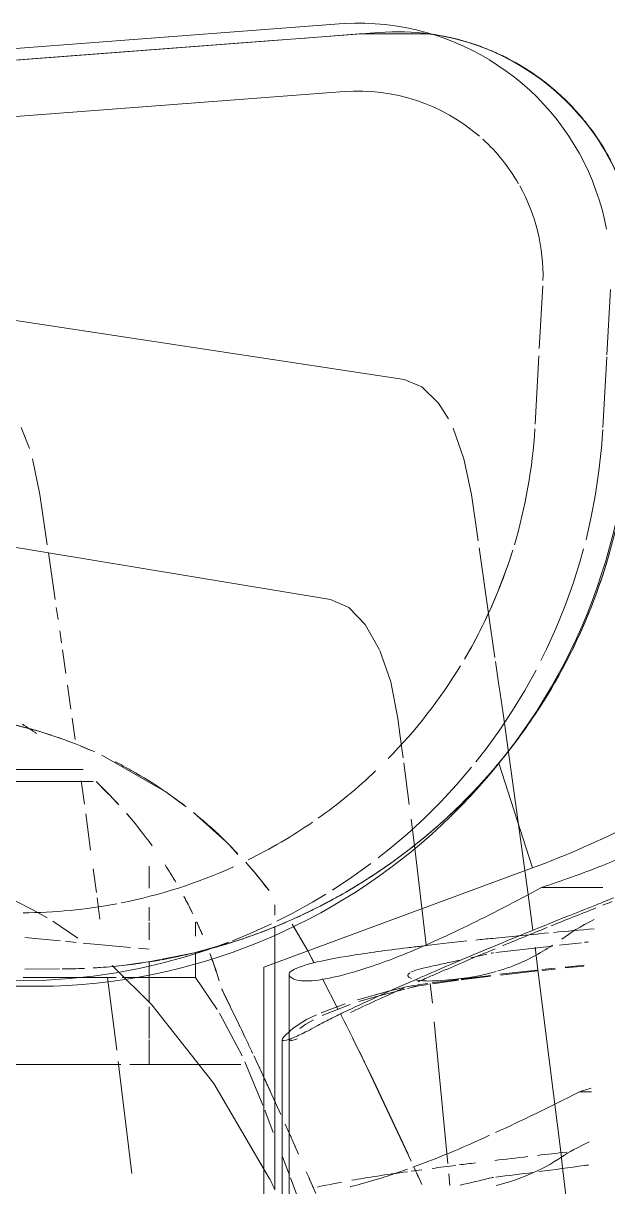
# Model space of a CAD drawing. Header units: inches. Extents: x -1221 to 179, y -822 to 880.
# Drawn here: x 81.06 to 83.71, y -344.28 to -339 of the extents above; entities that cross this region are included whole.
import ezdxf

# ---------------------------------------------------------------- set-up
doc = ezdxf.new("R2010")
doc.units = ezdxf.units.IN
doc.header["$MEASUREMENT"] = 0
doc.layers.add('X1$0$I-FURN', color=30, linetype='Continuous', lineweight=9)

# ---------------------------------------------------------------- blocks, each defined once
blk = doc.blocks.new('X1$0$Allsteel Seating Acuity Work-Conference Chair1 - Fully Adj_ Arms_ Mesh Back-V34-FIRST FLOOR POWER _ SIGNAL')
at = {"layer": 'X1$0$I-FURN'}
for p, q in [((-11.2, 5.7693), (-11.496, 5.7856)), ((-10.8706, 5.7511), (-11.1904, 5.7687)), ((-6.6497, 5.6673), (-7.5125, 5.5684)), ((-7.5713, 5.5613), (-8.409, 5.4567)), ((-7.5125, 5.5684), (-7.5713, 5.5613)), ((-12.3688, 5.4522), (-12.4005, 5.4191)), ((-11.5129, 5.4784), (-11.2286, 5.4627)), ((-11.2286, 5.4627), (-11.5129, 5.4784)), ((-11.1951, 5.4609), (-10.8861, 5.4438)), ((-10.8861, 5.4438), (-11.1951, 5.4609)), ((-8.409, 5.4567), (-8.513, 5.4432)), ((-8.7518, 5.4116), (-9.4072, 5.3215)), ((-8.5892, 5.4332), (-8.7518, 5.4116)), ((-9.7007, 5.2796), (-9.808, 5.2641)), ((-9.6655, 5.2847), (-9.7007, 5.2796)), ((-9.5733, 5.2979), (-9.663, 5.285)), ((-9.4072, 5.3215), (-9.5733, 5.2979)), ((-10.0256, 5.2326), (-10.3239, 5.1894)), ((-9.8262, 5.2614), (-10.0256, 5.2326)), ((-12.5612, 5.1968), (-12.5826, 5.1563)), ((-10.3558, 5.1848), (-10.5656, 5.1545)), ((-12.5826, 5.1563), (-12.6024, 5.115)), ((-12.6024, 5.115), (-12.6205, 5.0729)), ((-8.1739, 4.9861), (-7.5299, 5.0479)), ((-7.4844, 5.0519), (-7.4315, 5.0564)), ((-12.6562, 4.9669), (-12.6562, 4.6451)), ((-8.3477, 4.9678), (-8.2587, 4.9773)), ((-8.973, 4.8956), (-8.5222, 4.9486)), ((-9.3484, 4.8477), (-9.1601, 4.8722)), ((-9.0936, 4.8806), (-8.973, 4.8956)), ((-11.0889, 4.849), (-11.4298, 2.5922)), ((-9.5499, 4.8209), (-9.4682, 4.8318)), ((-9.4682, 4.8318), (-9.3719, 4.8446)), ((-12.6375, 4.3995), (-12.6562, 4.6451)), ((-12.6562, 4.6451), (-12.6375, 4.3995)), ((-12.7014, 4.5547), (-12.2541, -1.3178)), ((-11.9474, -1.2944), (-12.3946, 4.578)), ((-12.3946, 4.578), (-11.9474, -1.2944)), ((-10.4147, 2.5483), (-10.0895, 4.5154)), ((-12.6375, 4.3995), (-12.6247, 4.2318)), ((-12.6247, 4.2318), (-12.1799, -1.6096)), ((-8.5157, 3.9996), (-8.5345, 4.0519)), ((-7.9934, 3.5515), (-7.485, 3.6135)), ((-8.3745, 3.503), (-8.0445, 3.5451)), ((-8.868, 3.4378), (-8.7597, 3.4524)), ((-8.7361, 3.4555), (-8.64, 3.4683)), ((-9.2671, 3.383), (-9.1608, 3.3978)), ((-9.1177, 3.4038), (-8.952, 3.4264)), ((-8.4158, 3.3979), (-8.4134, 3.2969)), ((-9.7007, 3.3214), (-9.5918, 3.3371)), ((-9.5511, 3.3429), (-9.4552, 3.3566)), ((-10.0539, 3.2703), (-9.9997, 3.2782)), ((-9.9477, 3.2857), (-9.8931, 3.2936)), ((-9.862, 3.2981), (-9.7537, 3.3137)), ((-8.4134, 3.2852), (-8.4127, 3.1384)), ((-8.4127, 3.1282), (-8.4134, 3.2843)), ((-10.5656, 3.1963), (-10.3378, 3.2292)), ((-10.3013, 3.2345), (-10.0895, 3.2652)), ((-10.7288, 3.1623), (-10.5656, 3.1963)), ((-10.8699, 3.1116), (-10.7753, 3.1483)), ((-8.3455, -0.2973), (-8.3607, 3.1207))]:
    blk.add_line(p, q, dxfattribs=at)
at = {"layer": 'X1$0$I-FURN', "lineweight": 13}
for p, q in [((-8.7834, 5.4725), (-8.7834, 5.7506)), ((-8.5326, 5.6535), (-8.5208, 5.5542)), ((-8.4214, 5.5796), (-8.4302, 5.6663)), ((-8.4265, 5.6646), (-8.4178, 5.5798)), ((-7.8562, 5.6458), (-7.8562, 5.6994)), ((-8.5171, 5.5222), (-8.4878, 5.2655)), ((-8.4104, 5.474), (-8.4167, 5.5339)), ((-8.4131, 5.5341), (-8.4067, 5.4749)), ((-8.3891, 5.2833), (-8.4081, 5.4531)), ((-8.4044, 5.4535), (-8.3856, 5.2875)), ((-9.3469, 5.2796), (-8.8719, 5.4314)), ((-8.8719, 5.4314), (-8.421, 4.2125)), ((-8.3678, 5.108), (-8.3844, 5.2431)), ((-8.3801, 5.2407), (-8.3635, 5.1082)), ((-8.4804, 5.224), (-8.4641, 5.152)), ((-8.3504, 4.9763), (-8.3663, 5.0956)), ((-8.3619, 5.0954), (-8.346, 4.978)), ((-8.3412, 4.9103), (-8.3477, 4.9562)), ((-8.3432, 4.9582), (-8.3371, 4.9154)), ((-8.3371, 4.8822), (-8.3371, 4.9154)), ((-7.4645, 4.9163), (-7.5152, 4.8935)), ((-7.4871, 4.9062), (-7.435, 4.9295)), ((-8.0382, 4.6462), (-7.5412, 4.8817)), ((-7.5728, 4.8674), (-7.9076, 4.7101)), ((-8.3122, 4.7786), (-8.326, 4.8349)), ((-8.3223, 4.8525), (-8.289, 4.7238)), ((-8.2734, 4.6377), (-8.3122, 4.7786)), ((-12.1969, -1.3862), (-12.663, 4.7339)), ((-8.289, 4.7238), (-8.265, 4.643)), ((-7.9076, 4.7101), (-8.098, 4.6166)), ((-8.2524, 4.6043), (-8.2026, 4.4767)), ((-8.1152, 4.608), (-8.1745, 4.5781)), ((-8.154, 4.5885), (-8.091, 4.6201)), ((-7.4255, 4.605), (-7.4257, 4.6058)), ((-7.4253, 4.6043), (-7.4255, 4.605)), ((-8.3689, 4.4784), (-8.2302, 4.5499)), ((-8.2297, 4.5501), (-8.368, 4.4788)), ((-8.215, 4.4728), (-8.2555, 4.5813)), ((-8.2094, 4.5605), (-8.1546, 4.5882)), ((-8.4414, 4.4403), (-8.4949, 4.4119)), ((-8.4949, 4.4119), (-8.4422, 4.4399)), ((-8.1834, 4.4066), (-8.2054, 4.4512)), ((-7.4678, 4.4161), (-7.3942, 4.4477)), ((-8.6174, 4.3411), (-8.4949, 4.4119)), ((-8.4949, 4.4119), (-8.6044, 4.3492)), ((-7.7089, 4.3097), (-7.6491, 4.3365)), ((-7.6377, 4.3416), (-7.5736, 4.3699)), ((-7.3837, 4.364), (-7.4655, 4.333)), ((-8.3885, 4.3266), (-7.3777, 4.3266)), ((-8.0921, 4.2954), (8.0921, 4.2954)), ((-7.9311, 4.2083), (-7.7526, 4.2901)), ((-7.4778, 4.3283), (-7.561, 4.2968)), ((-8.7692, 4.2364), (-8.8431, 4.1775)), ((-8.6572, 4.2621), (-8.7042, 4.2621)), ((-7.4113, 4.2621), (-8.6068, 4.2621)), ((-7.6707, 4.2552), (-7.7721, 4.2168)), ((-8.8431, 4.1775), (-8.8939, 4.1337)), ((-8.421, 4.2125), (8.421, 4.2125)), ((-7.7947, 4.2083), (-7.9927, 4.1258)), ((-8.9364, 4.0948), (-8.9828, 4.0496)), ((-8.0195, 4.1134), (-8.2134, 4.0109)), ((-7.9794, 3.6037), (-7.9794, 4.1087)), ((-7.9794, 3.6913), (-7.9794, 4.1087)), ((-8.9922, 4.04), (-9.1233, 3.8928)), ((-8.23, 4.0009), (-8.3744, 3.902)), ((-9.1528, 3.8554), (-9.2167, 3.7676)), ((-8.5622, 3.902), (-8.6257, 3.902)), ((-8.3744, 3.902), (-8.488, 3.902)), ((-8.3744, 3.902), (-8.3744, 3.5699)), ((-9.2186, 3.7648), (-9.383, 3.4776)), ((-8.7804, 3.6913), (-8.8798, 3.6913)), ((-8.8791, 3.6913), (-8.78, 3.6913)), ((-8.6328, 3.6913), (-8.6931, 3.6913)), ((-8.6926, 3.6913), (-8.632, 3.6913)), ((-8.5458, 3.6913), (-8.6237, 3.6913)), ((-8.6228, 3.6913), (-8.5453, 3.6913)), ((-8.5027, 3.6913), (-8.5072, 3.6436)), ((-8.2627, 3.6913), (-8.4459, 3.6913)), ((-8.2627, 3.6913), (-8.4459, 3.6913)), ((-8.0972, 3.6913), (-8.2416, 3.6913)), ((-8.0972, 3.6913), (-8.2416, 3.6913)), ((-7.9794, 3.6913), (-8.0912, 3.6913)), ((-7.9794, 3.6913), (-8.0912, 3.6913)), ((-7.9794, 3.6037), (-7.9794, 3.6913)), ((-8.5106, 3.607), (-8.5311, 3.3922)), ((-8.3744, 3.5415), (-8.3744, 3.1206)), ((-7.9794, -6.5112), (-7.9794, 3.5639)), ((-7.9794, 0.6902), (-7.9794, 3.5639)), ((-9.2639, 2.1861), (-9.2639, 3.4382)), ((-9.2639, 2.1861), (-9.2639, 3.4382)), ((-9.4053, 3.4285), (-9.4249, 3.382)), ((-9.3178, 2.7357), (-9.3178, 3.3919)), ((-9.443, 3.336), (-9.4632, 3.2805)), ((-8.63, 3.2544), (-8.5533, 3.3688)), ((-8.5342, 3.3606), (-8.5389, 3.3116)), ((-8.5412, 3.288), (-8.5568, 3.1278)), ((-9.4738, 3.2493), (-9.4938, 3.1849)), ((-8.6839, 3.1606), (-8.6455, 3.2287)), ((-8.3354, -2.7972), (-8.3354, 3.2574)), ((-9.4938, 3.1849), (-9.5202, 3.0858)), ((-8.7227, 3.0831), (-8.6839, 3.1606))]:
    blk.add_line(p, q, dxfattribs=at)
at = {"layer": 'X1$0$I-FURN', "flags": 128}
for points in [[(-11.7697, 5.7678), (-11.8145, 5.7585), (-11.859, 5.7474), (-11.903, 5.7345), (-11.9464, 5.7198), (-11.9892, 5.7035), (-12.0313, 5.6854), (-12.0727, 5.6657)], [(-10.3612, 5.6747), (-10.4643, 5.6984), (-10.5683, 5.718), (-10.673, 5.7335), (-10.7782, 5.7447), (-10.8607, 5.7506)], [(-12.0727, 5.6657), (-12.1132, 5.6444), (-12.1529, 5.6214), (-12.1916, 5.5969), (-12.2293, 5.5708), (-12.2659, 5.5433), (-12.3014, 5.5143), (-12.3357, 5.4839), (-12.3688, 5.4522)], [(-9.8134, 5.4698), (-9.8643, 5.4954), (-9.9606, 5.5391), (-10.0587, 5.579), (-10.1582, 5.6149), (-10.2591, 5.6468), (-10.3205, 5.6636)], [(-9.3539, 5.1745), (-9.4129, 5.2209), (-9.4987, 5.2829), (-9.5868, 5.3415), (-9.6772, 5.3965), (-9.7698, 5.4478)], [(-12.4005, 5.4191), (-12.4309, 5.3849), (-12.46, 5.3494), (-12.4875, 5.3128)], [(-12.4875, 5.3128), (-12.5136, 5.2751), (-12.5382, 5.2365), (-12.5612, 5.1968)], [(-10.5656, 5.1545), (-10.7288, 5.1205), (-10.8667, 5.0712)], [(-9.0968, 4.9401), (-9.1716, 5.015), (-9.2493, 5.0868), (-9.3298, 5.1555)], [(-12.6205, 5.0729), (-12.6369, 5.0301), (-12.6515, 4.9867), (-12.6644, 4.9427), (-12.6756, 4.8983), (-12.685, 4.8534), (-12.6925, 4.8082), (-12.6983, 4.7627), (-12.7022, 4.7171), (-12.7043, 4.6713), (-12.7046, 4.6255), (-12.703, 4.5797), (-12.7014, 4.5547)], [(-12.6562, 4.9669), (-12.6481, 5.0177), (-12.6375, 5.0681)], [(-10.9096, 5.05), (-10.9809, 5.005), (-11.0553, 4.93), (-11.0889, 4.849)], [(-8.9176, 4.7319), (-8.9566, 4.7816), (-9.0251, 4.8622), (-9.0968, 4.9401)], [(-8.888, 4.781), (-8.9234, 4.8299), (-8.9598, 4.8778)], [(-9.8587, 4.7393), (-9.7169, 4.7882), (-9.5499, 4.8209)], [(-10.0895, 4.5154), (-10.0539, 4.5974), (-9.9766, 4.673), (-9.862, 4.7379)], [(-8.7711, 4.5242), (-8.8295, 4.6124), (-8.8913, 4.6983)], [(-8.6299, 4.2707), (-8.6651, 4.341), (-8.7163, 4.4337), (-8.7529, 4.4942)], [(-12.1799, -1.6096), (-12.2734, -0.3811), (-12.3595, 0.7487), (-12.4363, 1.7575), (-12.5024, 2.6256), (-12.5565, 3.336), (-12.5976, 3.8749), (-12.6247, 4.2318), (-12.6375, 4.3995)], [(-8.5417, 4.0698), (-8.5742, 4.15), (-8.6177, 4.2464)], [(-8.5415, 4.0903), (-8.4864, 3.8963), (-8.4465, 3.6986), (-8.4292, 3.5712)], [(-8.3607, 3.1207), (-8.3633, 3.2264), (-8.3701, 3.332), (-8.3812, 3.4373), (-8.3964, 3.542), (-8.4158, 3.646), (-8.4394, 3.7492), (-8.467, 3.8513), (-8.4987, 3.9523), (-8.5157, 3.9996)], [(-8.4292, 3.5712), (-8.4222, 3.4984), (-8.4179, 3.4375)]]:
    blk.add_lwpolyline(points, dxfattribs=at)
at = {"layer": 'X1$0$I-FURN', "lineweight": 13, "flags": 128}
for points in [[(-8.183, 4.4375), (-8.1628, 4.4033), (-8.1426, 4.3754)], [(-8.1426, 4.344), (-8.163, 4.3721), (-8.1834, 4.4066)], [(-8.4292, 3.5233), (-8.2507, 3.7045), (-7.8936, 3.9847), (-7.4644, 4.2372)]]:
    blk.add_lwpolyline(points, dxfattribs=at)
at = {"layer": 'X1$0$I-FURN', "lineweight": 13}
for centre, radius, start, end in [((-12.891, 3.9447), 4.2853, 20.2996, 33.7004), ((-11.5724, 4.8169), 1.0938, 86.8437, 184.3553), ((-11.049, 3.1641), 2.7152, 1.9696, 86.8437), ((0.1845, -13.2645), 19.2655, 115.24077, 115.5537), ((0.1845, -13.2645), 19.2655, 115.63838, 116.20462), ((-7.7414, 1.9993), 2.1036, 107.1072, 110.4738), ((-7.7414, 1.9993), 2.1036, 113.1877, 114.9028), ((-7.7414, 1.9993), 2.1036, 115.9826, 118.4247), ((-7.7414, 1.9993), 2.1036, 116.247, 118.3972), ((-7.7414, 1.9993), 2.1036, 120.4439, 122.9536), ((-7.7414, 1.9993), 2.1036, 120.4378, 122.0654), ((-7.7414, 1.9993), 2.1036, 125.8062, 130.9286), ((-7.7414, 1.9993), 2.1036, 132.3497, 136.3682)]:
    blk.add_arc(centre, radius, start, end, dxfattribs=at)
at = {"layer": 'X1$0$I-FURN'}
for centre, radius, start, end in [((-11.5725, 4.8189), 1.0938, 117.9253, 122.6437), ((-11.0072, 3.2854), 2.5937, 62.3989, 74.3214), ((-11.5725, 4.8189), 1.0938, 122.6594, 127.1684), ((-11.5725, 4.8189), 1.0938, 133.3539, 142.8283), ((-11.0072, 3.2854), 2.5937, 57.2465, 61.7992), ((-11.5725, 4.8189), 1.0938, 144.8315, 152.9239), ((-11.559, 4.6417), 0.838, 88.4913, 119.0945), ((-11.559, 4.6417), 0.838, 88.4913, 119.0945), ((-11.0064, 3.1089), 2.338, 73.3928, 86.5332), ((-11.0064, 3.1089), 2.338, 73.3928, 86.5332), ((-11.0072, 3.2854), 2.5937, 50.1752, 57.2465), ((-11.559, 4.6417), 0.838, 119.8436, 137.6517), ((-11.559, 4.6417), 0.838, 119.8436, 137.6517), ((-11.0064, 3.1089), 2.338, 59.4602, 72.754), ((-11.0064, 3.1089), 2.338, 65.1964, 72.754), ((-11.5725, 4.8189), 1.0938, 152.9636, 156.4012), ((-11.0064, 3.1089), 2.338, 59.4602, 65.1964), ((-11.5725, 4.8189), 1.0938, 158.8909, 161.6482), ((-11.559, 4.6417), 0.838, 139.0705, 184.3553), ((-11.559, 4.6417), 0.838, 139.0705, 184.3553), ((-11.5725, 4.8189), 1.0938, 163.3451, 172.2213), ((-11.0064, 3.1089), 2.338, 45.5002, 58.6252), ((-11.0064, 3.1089), 2.338, 45.5002, 58.6252), ((-11.0064, 3.1089), 2.338, 35.2529, 43.5491), ((-11.0064, 3.1089), 2.338, 35.2529, 43.5491), ((-11.0064, 3.1089), 2.338, 26.1899, 34.5157), ((-11.0064, 3.1089), 2.338, 26.1899, 34.5157), ((-11.0064, 3.1089), 2.338, 11.2483, 24.3917), ((-11.0064, 3.1089), 2.338, 11.2483, 24.3917), ((-11.0064, 3.1089), 2.338, 0.2546, 10.7456), ((-11.0064, 3.1089), 2.338, 0.2546, 10.7456)]:
    blk.add_arc(centre, radius, start, end, dxfattribs=at)
at = {"layer": 'X1$0$I-FURN', "lineweight": 13}
for centre, major_axis, ratio, start_param, end_param in [((-210.1203, 2.3535), (202.8302, 0), 0.34202, 0.044812, 0.047789), ((-210.1203, 2.3535), (202.8302, 0), 0.34202, 0.041989, 0.04442), ((-192.0226, 3.8451), (184.7325, 0), 0.173648, 0.039241, 0.043546), ((-426.596, 2.3458), (418.444, 0), 0.173648, 0.036034, 0.037963), ((-7.9574, 17.7878), (0, 13.6747), 0.082263, 2.797323, 2.80293), ((-7.9574, 17.788), (0, 13.7062), 0.082263, 2.798145, 2.808536), ((-7.9574, 17.7878), (0, 13.6747), 0.082263, 2.80293, 2.808536), ((0.1834, -13.2795), (0, 19.2804), 0.9995, 0.405459, 0.409719)]:
    blk.add_ellipse(centre, major_axis=major_axis, ratio=ratio, start_param=start_param, end_param=end_param, dxfattribs=at)
for points in [[(-9.1082, 6.176), (-9.0637, 6.1107), (-8.9817, 5.9746), (-8.9139, 5.8272), (-8.8835, 5.7506)], [(-8.7365, 5.8003), (-8.7311, 5.7874), (-8.7205, 5.7614), (-8.71, 5.7351), (-8.7048, 5.7219)], [(-8.7027, 5.7506), (-8.7082, 5.7647), (-8.7138, 5.7788), (-8.7195, 5.7927)], [(-8.8835, 5.7506), (-8.8643, 5.7023), (-8.8284, 5.6076), (-8.7975, 5.5168), (-8.7834, 5.4725)], [(-8.7048, 5.7219), (-8.6396, 5.5578), (-8.5166, 5.2533), (-8.3526, 4.87), (-8.2595, 4.6649), (-8.2168, 4.5753)], [(-8.6092, 5.5169), (-8.6356, 5.5822), (-8.6628, 5.6503), (-8.6903, 5.7196)], [(-8.5492, 5.5654), (-8.5769, 5.6013), (-8.6064, 5.6504), (-8.6377, 5.712)], [(-8.5791, 5.5274), (-8.5846, 5.5869), (-8.5902, 5.6482), (-8.5957, 5.7113)], [(-8.5359, 5.6859), (-8.5357, 5.6823), (-8.5351, 5.6756), (-8.5345, 5.67), (-8.5342, 5.6675)], [(-7.8562, 5.6458), (-7.8616, 5.663), (-7.8671, 5.6804), (-7.8728, 5.6978)], [(-7.6285, 5.6887), (-7.6045, 5.6379), (-7.5819, 5.5967), (-7.5606, 5.5654)], [(-7.5217, 5.6675), (-7.5221, 5.67), (-7.5227, 5.6756), (-7.5234, 5.6823), (-7.5237, 5.6859)], [(-7.671, 5.2636), (-7.7252, 5.3823), (-7.7869, 5.5098), (-7.8562, 5.6458)], [(-7.5824, 5.5869), (-7.5774, 5.542), (-7.5723, 5.498), (-7.5674, 5.4551)], [(-8.5616, 5.3999), (-8.5747, 5.4317), (-8.5881, 5.4649), (-8.6017, 5.4988)], [(-8.5639, 5.3667), (-8.5681, 5.4107), (-8.5725, 5.4571), (-8.5768, 5.5043)], [(-8.7834, 5.4725), (-8.7181, 5.3531), (-8.6024, 5.1291), (-8.4715, 4.8391), (-8.4157, 4.6781), (-8.3954, 4.6058)], [(-8.5185, 5.2951), (-8.5327, 5.3293), (-8.5474, 5.3653), (-8.5624, 5.4023)], [(-7.5622, 5.4111), (-7.5562, 5.3598), (-7.5502, 5.3087), (-7.5444, 5.2604)], [(-8.4814, 5.206), (-8.4892, 5.2246), (-8.497, 5.2432), (-8.5049, 5.2623)], [(-8.4866, 5.2549), (-8.4863, 5.2524), (-8.4857, 5.2481), (-8.4852, 5.2449), (-8.4849, 5.2437)], [(-8.3651, 5.0697), (-8.3718, 5.139), (-8.3841, 5.2048), (-8.402, 5.267)], [(-7.514, 4.8891), (-7.553, 4.9944), (-7.5973, 5.1055), (-7.6588, 5.2368)], [(-7.4657, 5.2437), (-7.4661, 5.2449), (-7.4667, 5.2481), (-7.4673, 5.2524), (-7.4676, 5.2549)], [(-8.3838, 4.9774), (-8.4149, 5.0491), (-8.4467, 5.1224), (-8.4807, 5.2036)], [(-7.5337, 5.1738), (-7.5305, 5.148), (-7.5273, 5.1233), (-7.5242, 5.0994)], [(-8.5169, 4.9255), (-8.5247, 4.9919), (-8.5325, 5.0596), (-8.5404, 5.1337)], [(-7.5225, 5.0845), (-7.5201, 5.0657), (-7.5177, 5.0475), (-7.5153, 5.0297)], [(-7.5153, 5.0287), (-7.513, 5.011), (-7.5107, 4.9939), (-7.5085, 4.977)], [(-8.4236, 4.9636), (-8.4152, 4.9234), (-8.407, 4.8956), (-8.399, 4.8803)], [(-8.3556, 4.9127), (-8.3648, 4.9339), (-8.3741, 4.955), (-8.3835, 4.9765)], [(-8.5097, 4.8645), (-8.5121, 4.8844), (-8.5145, 4.9048), (-8.5169, 4.9255)], [(-7.5022, 4.9297), (-7.5, 4.9133), (-7.4978, 4.8972), (-7.4957, 4.8812)], [(-8.4409, 4.4375), (-8.452, 4.4823), (-8.4746, 4.5986), (-8.4979, 4.7674), (-8.5097, 4.8645)], [(-8.3958, 4.8748), (-8.3868, 4.8612), (-8.378, 4.8636), (-8.3694, 4.8819)], [(-7.4257, 4.6058), (-7.4441, 4.6827), (-7.4705, 4.769), (-7.505, 4.8645)], [(-7.4934, 4.8645), (-7.48, 4.7674), (-7.4671, 4.683), (-7.4548, 4.6117)], [(-8.2161, 4.6058), (-8.2505, 4.6781), (-8.2874, 4.7588), (-8.3269, 4.8478)], [(-8.3954, 4.6058), (-8.3795, 4.5488), (-8.358, 4.4514), (-8.3573, 4.3875), (-8.3622, 4.3641)], [(-8.2168, 4.5753), (-8.2063, 4.5532), (-8.1859, 4.5116), (-8.1665, 4.475), (-8.1571, 4.4579)], [(-7.4465, 4.5654), (-7.4424, 4.5431), (-7.4384, 4.5241), (-7.4345, 4.506)], [(-7.4339, 4.5007), (-7.4305, 4.4843), (-7.4271, 4.4697), (-7.4238, 4.4555)], [(-8.1571, 4.4579), (-8.1421, 4.4307), (-8.1169, 4.3827), (-8.1016, 4.3474), (-8.0964, 4.333)], [(-8.3694, 4.3436), (-8.3756, 4.3323), (-8.382, 4.3266), (-8.3885, 4.3266)], [(-8.3622, 4.3641), (-8.3631, 4.36), (-8.3651, 4.3525), (-8.3678, 4.3463), (-8.3694, 4.3436)], [(-8.0964, 4.333), (-8.0868, 4.3062), (-8.0849, 4.2812), (-8.1176, 4.3136), (-8.1426, 4.344)], [(-8.0884, 4.3328), (-8.0884, 4.3389), (-8.091, 4.3493), (-8.0963, 4.3641)], [(-8.0936, 4.3268), (-8.0901, 4.326), (-8.0903, 4.3311), (-8.0916, 4.3381)], [(-7.6053, 4.3559), (-7.6228, 4.3482), (-7.6401, 4.3405), (-7.6573, 4.3328)], [(-8.8974, 4.1306), (-8.8564, 4.1673), (-8.8136, 4.2014), (-8.7704, 4.2347)], [(-7.8557, 4.2431), (-7.868, 4.2374), (-7.8924, 4.2262), (-7.9125, 4.2168), (-7.9221, 4.2124)], [(-7.4644, 4.2372), (-7.4558, 4.2416), (-7.4383, 4.2501), (-7.4204, 4.2582), (-7.4113, 4.2621)], [(-8.0192, 4.1671), (-7.9897, 4.1809), (-7.9603, 4.1947), (-7.9311, 4.2083)], [(-7.9316, 4.208), (-7.9493, 4.1998), (-7.9652, 4.1924), (-7.9794, 4.1857)], [(-8.4832, 3.9678), (-8.4442, 3.9824), (-8.4045, 3.9954), (-8.3647, 4.0079)], [(-8.6259, 3.9079), (-8.607, 3.9166), (-8.588, 3.9253), (-8.5689, 3.9337)], [(-9.0265, 3.6647), (-9.0565, 3.6415), (-9.0864, 3.6181), (-9.1153, 3.5933)], [(-9.1611, 3.5515), (-9.1876, 3.5273), (-9.2129, 3.5015), (-9.238, 3.4754)], [(-9.521, 3.0823), (-9.4909, 3.2093), (-9.4491, 3.3307), (-9.3981, 3.4448)]]:
    blk.add_open_spline(points, degree=3, dxfattribs=at)
at = {"layer": 'X1$0$I-FURN'}
for points in [[(-10.8643, 5.8752), (-10.6802, 5.8651), (-10.3144, 5.8054), (-9.7971, 5.6018), (-9.4894, 5.3967), (-9.3482, 5.2792)], [(-9.0312, 4.9656), (-9.036, 4.9712), (-9.0408, 4.9769), (-9.0456, 4.9826)], [(-8.9598, 4.8778), (-8.9815, 4.9057), (-9.0051, 4.9349), (-9.0312, 4.9656)], [(-8.5058, 3.9715), (-8.5104, 3.9885), (-8.5153, 4.0053), (-8.5202, 4.0222)], [(-8.4134, 3.2969), (-8.4136, 3.3304), (-8.4144, 3.3638), (-8.4158, 3.397)]]:
    blk.add_open_spline(points, degree=3, dxfattribs=at)
for points, knots in [([(-12.6375, 5.0681), (-12.6339, 5.0836), (-12.6273, 5.1094), (-12.617, 5.1439), (-12.6102, 5.1647), (-12.6047, 5.1809), (-12.5986, 5.1978), (-12.5896, 5.2216), (-12.5768, 5.2528), (-12.5622, 5.2849), (-12.5496, 5.3105), (-12.5367, 5.3357), (-12.5195, 5.3668), (-12.4892, 5.4169), (-12.4464, 5.4787), (-12.3873, 5.5506), (-12.3311, 5.608), (-12.2818, 5.652), (-12.2427, 5.6837), (-12.2016, 5.7141), (-12.144, 5.7526), (-12.0671, 5.7964), (-12.0006, 5.826), (-11.9662, 5.8393)], [0, 0, 0, 0, 0.083333, 0.125, 0.145833, 0.166667, 0.1875, 0.208333, 0.25, 0.291667, 0.3125, 0.333333, 0.375, 0.416667, 0.5, 0.583333, 0.666667, 0.708333, 0.75, 0.791667, 0.833333, 0.916667, 1, 1, 1, 1]), ([(-9.3482, 5.2792), (-9.2641, 5.2093), (-9.147, 5.0983), (-9.0086, 4.9411), (-8.8826, 4.7793), (-8.7755, 4.6134), (-8.6858, 4.4454), (-8.6087, 4.2799), (-8.5656, 4.1641), (-8.5415, 4.0903)], [0, 0, 0, 0, 0.2, 0.3, 0.4, 0.6, 0.7, 0.8, 1, 1, 1, 1]), ([(-9.0457, 4.9826), (-9.0678, 5.008), (-9.1491, 5.0986), (-9.2432, 5.1893), (-9.315, 5.2511)], [0.2957207, 0.2957207, 0.2957207, 0.2957207, 0.5, 1, 1, 1, 1]), ([(-8.6453, 4.3573), (-8.6482, 4.3639), (-8.6553, 4.3793), (-8.6666, 4.4033), (-8.6792, 4.4294), (-8.6966, 4.4643), (-8.7191, 4.5076), (-8.7423, 4.5498), (-8.761, 4.5826), (-8.775, 4.6065), (-8.789, 4.6298), (-8.8077, 4.6604), (-8.8407, 4.7123), (-8.8691, 4.7542), (-8.888, 4.781)], [0.6831281, 0.6831281, 0.6831281, 0.6831281, 0.6964286, 0.7142857, 0.7321429, 0.75, 0.7857143, 0.8214286, 0.8392857, 0.8571429, 0.875, 0.8928571, 0.9285714, 1, 1, 1, 1]), ([(-8.6039, 4.2611), (-8.6088, 4.2731), (-8.6165, 4.2917), (-8.6244, 4.3102), (-8.6272, 4.3167)], [0.61903453, 0.61903453, 0.61903453, 0.61903453, 0.64285714, 0.6559137, 0.6559137, 0.6559137, 0.6559137]), ([(-8.5568, 4.1359), (-8.563, 4.1536), (-8.5758, 4.1894), (-8.5918, 4.2311), (-8.6015, 4.2551), (-8.6039, 4.2611)], [0.53635575, 0.53635575, 0.53635575, 0.53635575, 0.57142857, 0.60714286, 0.61903453, 0.61903453, 0.61903453, 0.61903453]), ([(-8.539, 4.0829), (-8.5447, 4.1002), (-8.5506, 4.1179), (-8.5567, 4.1356), (-8.5568, 4.1359)], [0.50142292, 0.50142292, 0.50142292, 0.50142292, 0.53571429, 0.53635575, 0.53635575, 0.53635575, 0.53635575]), ([(-8.5202, 4.0222), (-8.5207, 4.0235), (-8.5258, 4.041), (-8.5312, 4.0584), (-8.5363, 4.0744)], [0.46163229, 0.46163229, 0.46163229, 0.46163229, 0.46428571, 0.49588064, 0.49588064, 0.49588064, 0.49588064]), ([(-8.467, 3.8101), (-8.4706, 3.8273), (-8.4783, 3.8629), (-8.4884, 3.9052), (-8.4949, 3.9304), (-8.4967, 3.9373)], [0.32380827, 0.32380827, 0.32380827, 0.32380827, 0.35714286, 0.39285714, 0.40625369, 0.40625369, 0.40625369, 0.40625369]), ([(-8.4555, 3.7509), (-8.4572, 3.7602), (-8.4607, 3.7787), (-8.4646, 3.7984), (-8.4668, 3.8089), (-8.467, 3.8101)], [0.28571429, 0.28571429, 0.28571429, 0.28571429, 0.30357143, 0.32142857, 0.32380827, 0.32380827, 0.32380827, 0.32380827]), ([(-8.4451, 3.6897), (-8.4454, 3.6916), (-8.4472, 3.7027), (-8.45, 3.7201), (-8.4528, 3.7356), (-8.4539, 3.7418)], [0.24642653, 0.24642653, 0.24642653, 0.24642653, 0.25, 0.26785714, 0.27984746, 0.27984746, 0.27984746, 0.27984746]), ([(-8.4179, 3.4388), (-8.4186, 3.4492), (-8.4205, 3.4786), (-8.4245, 3.527), (-8.4304, 3.5835), (-8.436, 3.6275), (-8.4395, 3.6528), (-8.4405, 3.6594)], [0.0877359, 0.0877359, 0.0877359, 0.0877359, 0.1071429, 0.1428571, 0.1785714, 0.2142857, 0.2270027, 0.2270027, 0.2270027, 0.2270027])]:
    blk.add_open_spline(points, degree=3, knots=knots, dxfattribs=at)
at = {"layer": 'X1$0$I-FURN', "lineweight": 13}
for points, knots in [([(-7.5606, 5.5654), (-7.5287, 5.5176), (-7.4781, 5.4231), (-7.4437, 5.3177), (-7.4312, 5.2667)], [0, 0, 0, 0, 0.5, 0.9287042, 0.9287042, 0.9287042, 0.9287042]), ([(-8.4043, 5.2751), (-8.4106, 5.2964), (-8.4396, 5.3852), (-8.4842, 5.4644), (-8.5215, 5.5229)], [0.3764111, 0.3764111, 0.3764111, 0.3764111, 0.5, 0.9021066, 0.9021066, 0.9021066, 0.9021066]), ([(-8.5445, 5.175), (-8.5471, 5.1997), (-8.5535, 5.2614), (-8.56, 5.3288), (-8.5639, 5.3702)], [0.409794, 0.409794, 0.409794, 0.409794, 0.5, 0.6342506, 0.6342506, 0.6342506, 0.6342506]), ([(-8.364, 4.8984), (-8.361, 4.9115), (-8.3567, 4.954), (-8.3602, 5.021), (-8.3651, 5.0697)], [0.1656065, 0.1656065, 0.1656065, 0.1656065, 0.5, 1, 1, 1, 1]), ([(-8.3885, 4.3266), (-8.3936, 4.3266), (-8.4105, 4.3379), (-8.4282, 4.3862), (-8.4409, 4.4375)], [0.2808681, 0.2808681, 0.2808681, 0.2808681, 0.5, 1, 1, 1, 1]), ([(-8.3227, 4.021), (-8.2567, 4.0535), (-8.1589, 4.1009), (-8.062, 4.1469), (-8.0303, 4.1618)], [0, 0, 0, 0, 0.5, 0.7442202, 0.7442202, 0.7442202, 0.7442202]), ([(-9.1186, 3.8986), (-9.1164, 3.9013), (-9.0769, 3.9495), (-9.0176, 4.0182), (-8.9544, 4.0754), (-8.9334, 4.0935)], [0.6174066, 0.6174066, 0.6174066, 0.6174066, 0.625, 0.75, 0.8104981, 0.8104981, 0.8104981, 0.8104981]), ([(-9.3533, 3.5383), (-9.3408, 3.5627), (-9.2989, 3.6409), (-9.2366, 3.7409), (-9.1789, 3.8214), (-9.1551, 3.8523), (-9.1493, 3.8598)], [0.3195551, 0.3195551, 0.3195551, 0.3195551, 0.375, 0.5, 0.5625, 0.5824475, 0.5824475, 0.5824475, 0.5824475]), ([(-9.5094, 3.139), (-9.5085, 3.1404), (-9.5067, 3.1433), (-9.5025, 3.1497), (-9.4967, 3.1585), (-9.4904, 3.168), (-9.4852, 3.1758), (-9.4825, 3.1797), (-9.4812, 3.1817)], [0.1428571, 0.1428571, 0.1428571, 0.1428571, 0.1607143, 0.1785714, 0.2142857, 0.25, 0.2678571, 0.2857143, 0.2857143, 0.2857143, 0.2857143]), ([(-9.5246, 3.1152), (-9.5231, 3.1176), (-9.5201, 3.1223), (-9.5152, 3.13), (-9.5121, 3.1349), (-9.5103, 3.1376), (-9.5094, 3.139)], [0, 0, 0, 0, 0.0714286, 0.1071429, 0.125, 0.1428571, 0.1428571, 0.1428571, 0.1428571])]:
    blk.add_open_spline(points, degree=3, knots=knots, dxfattribs=at)
blk = doc.blocks.new('X1')
at = {"layer": 'X1$0$I-FURN', "rotation": 269.9999999999997}
blk.add_blockref('X1$0$Allsteel Seating Acuity Work-Conference Chair1 - Fully Adj_ Arms_ Mesh Back-V34-FIRST FLOOR POWER _ SIGNAL', (77.9364, -351.7008), dxfattribs=at)

msp = doc.modelspace()

# ---------------------------------------------------------------- block references
at = {"color": 253}
msp.add_blockref('X1', (0, 0), dxfattribs=at)

doc.saveas('drawing.dxf')
